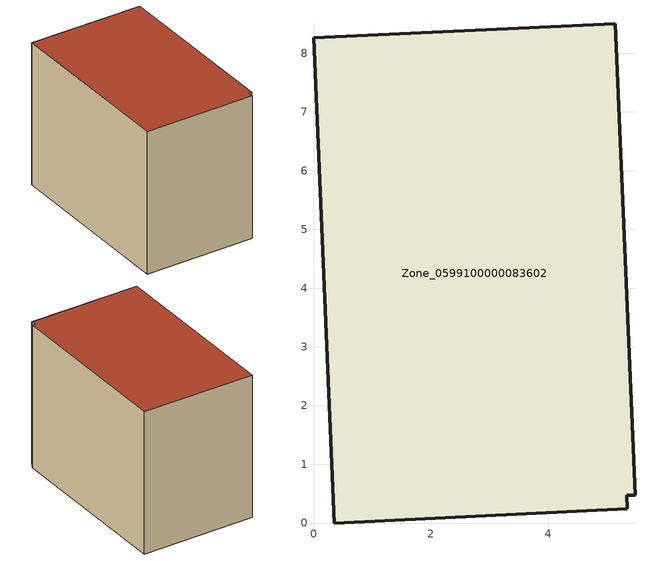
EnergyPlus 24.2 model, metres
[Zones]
Zone_0599100000083602
 floor ground (C_G): 5.47,0.47 5.34,0.47 5.35,0.24 0.35,0 0,8.26 5.13,8.5 z0
 wall outside (C_F): 5.47,0.47 5.13,8.5 0,8.26 0.35,0 5.35,0.24 5.34,0.47 5.47,0.47 z0:6.55
 roof outside (C_R): 5.34,0.47 5.47,0.47 5.13,8.5 0,8.26 0.35,0 5.35,0.24 z6.55
[BUILDING]
Pand.0599100000083602: North Axis=0; Terrain=City; Loads Convergence Tolerance Value=0.04; Temperature Convergence Tolerance Value=0.4; Solar Distribution=FullExterior; Maximum Number of Warmup Days=25; Minimum Number of Warmup Days=1
[Site:Location]
Rotterdam.The.Hague.AP_ZH_NLD Design_Conditions: Latitude=51.96; Longitude=4.45; Time Zone=1; Elevation=-4.5
[SITE:GROUNDTEMPERATURE:BUILDINGSURFACE]
18, 18, 18, 18, 18, 18, 18, 18, 18, 18, 18, 18
[MATERIAL] Thermal Absorptance=0.9; Solar Absorptance=0.7; Visible Absorptance=0.7
Name | Roughness | Thickness | Conductivity | Density | Specific Heat
G.TI.1946 | MediumSmooth | 0.15 | 1 | 540 | 1210
F.TI.1946 | Rough | 0.3 | 0.857143 | 1920 | 840
R.TI.1946 | MediumRough | 0.2 | 0.1 | 1500 | 1000
[CONSTRUCTION]
C_G: G.TI.1946
C_F: F.TI.1946
C_R: R.TI.1946
[ZONE]
Zone_0599100000083602: Type=1; Multiplier=1; Ceiling Height=Autocalculate; Volume=Autocalculate; Floor Area=autocalculate; Part of Total Floor Area=Yes
[ZONEINFILTRATION:DESIGNFLOWRATE]
Infil_Zone_0599100000083602: Zone or ZoneList or Space or SpaceList=Zone_0599100000083602; Schedule=AlwaysOn; Design Flow Rate Calculation Method=Flow/Area; Flow Rate per Floor Area=0.003; Constant Term Coefficient=1; Temperature Term Coefficient=0; Velocity Term Coefficient=0; Velocity Squared Term Coefficient=0
[HVACTEMPLATE:ZONE:IDEALLOADSAIRSYSTEM]
Zone_0599100000083602: Maximum Heating Supply Air Temperature=50; Minimum Cooling Supply Air Temperature=13; Maximum Heating Supply Air Humidity Ratio=0.0156; Minimum Cooling Supply Air Humidity Ratio=0.0077; Heating Limit=NoLimit; Cooling Limit=NoLimit; Dehumidification Control Type=ConstantSensibleHeatRatio; Cooling Sensible Heat Ratio=0.7; Dehumidification Setpoint=60; Humidification Control Type=None; Humidification Setpoint=30; Outdoor Air Method=None; Outdoor Air Flow Rate per Person=0.00944; Outdoor Air Flow Rate per Zone Floor Area=0; Outdoor Air Flow Rate per Zone=0; Demand Controlled Ventilation Type=None; Outdoor Air Economizer Type=NoEconomizer; Heat Recovery Type=None; Sensible Heat Recovery Effectiveness=0.7; Latent Heat Recovery Effectiveness=0.65
[ZONECONTROL:THERMOSTAT]
ThermostatControl_Zone_0599100000083602: Zone or ZoneList=Zone_0599100000083602; Control Type Schedule=DualSetpointControlType; Control 1=Thermostat_Zone_0599100000083602; Temperature Difference Between Cutout And Setpoint=0
[THERMOSTATSETPOINT:DUALSETPOINT]
Thermostat_Zone_0599100000083602: Heating Setpoint Temperature Schedule=HeatingSetpoint_Zone_0599100000083602; Cooling Setpoint Temperature Schedule=CoolingSetpoint_Zone_0599100000083602
[SCHEDULE:COMPACT]
HeatingSetpoint_Zone_0599100000083602: Through: 12/31, For: AllDays, Until: 24:00, 21
CoolingSetpoint_Zone_0599100000083602: Through: 12/31, For: AllDays, Until: 24:00, 24
DualSetpointControlType: Through: 12/31, For: AllDays, Until: 24:00, 4
AlwaysOn: Through: 12/31, For: AllDays, Until: 24:00, 1
